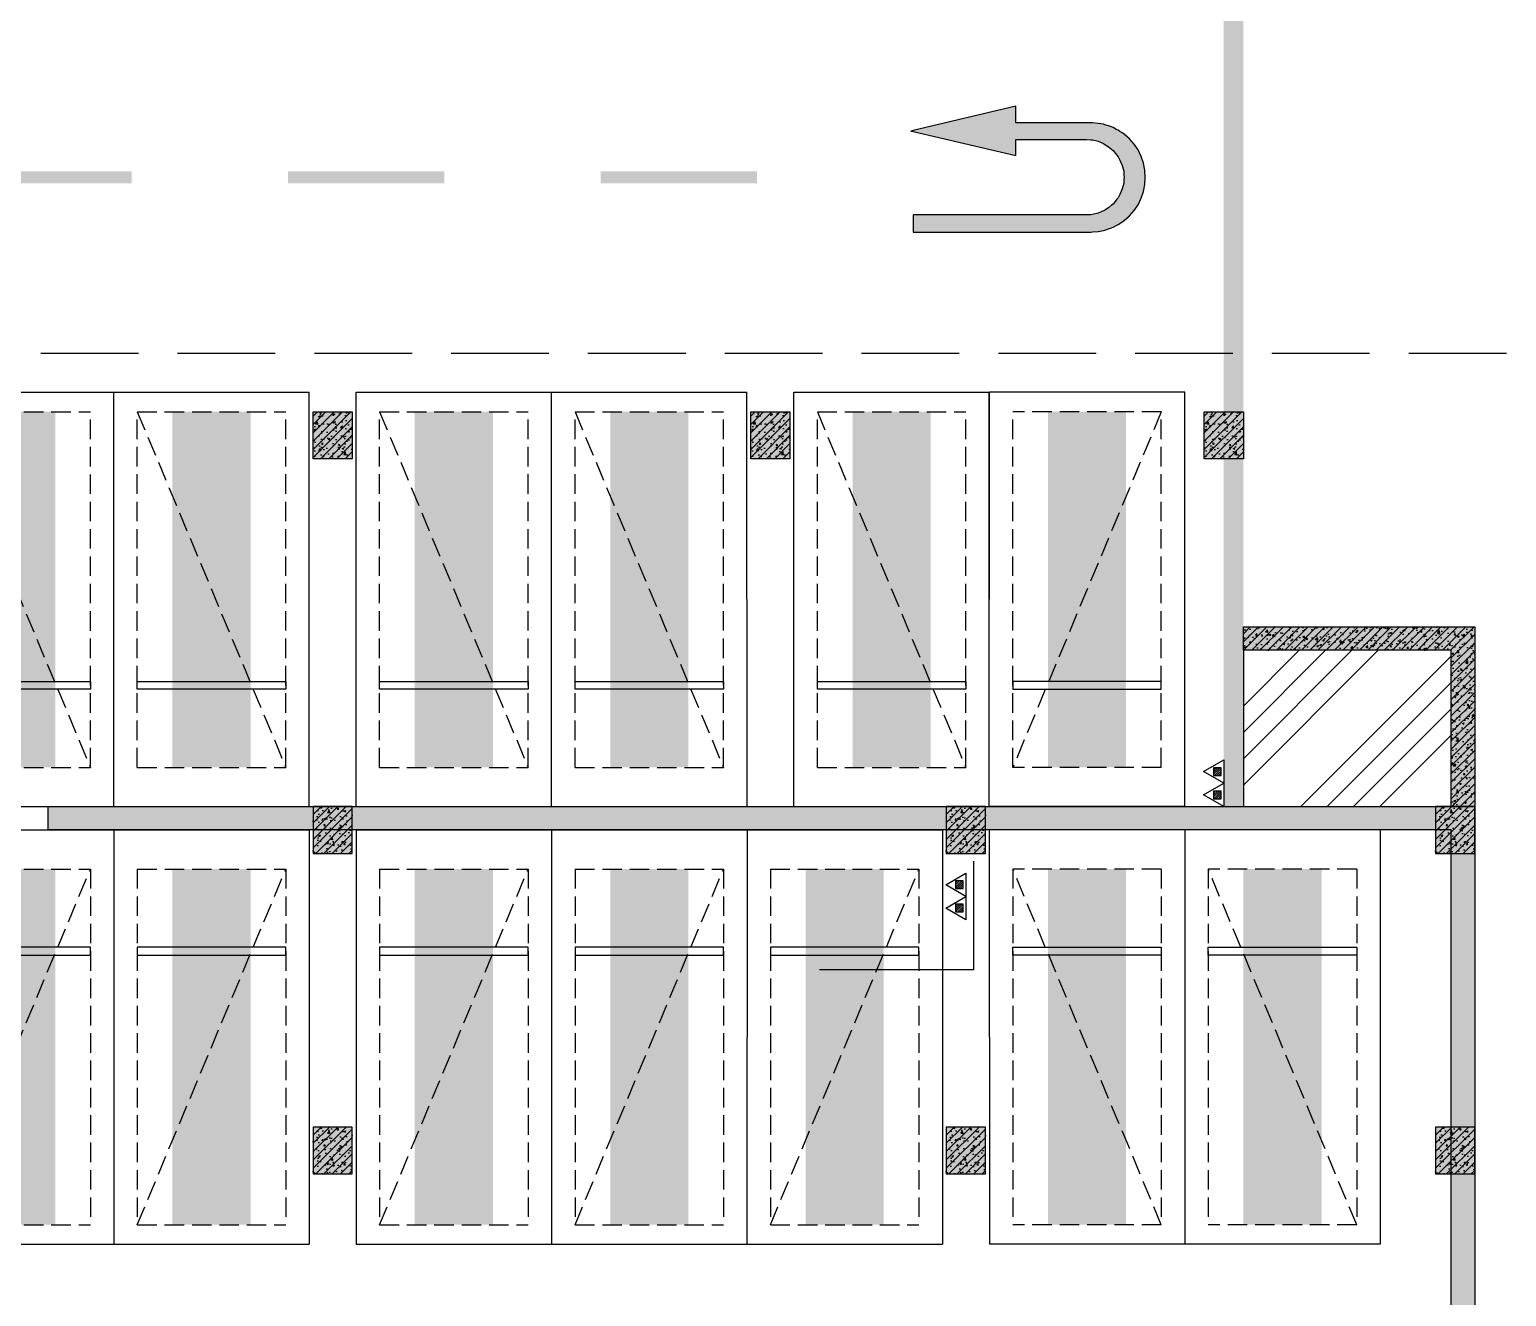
# Model space of a CAD drawing. Extents: x -1338203 to 1886333, y -783476 to 1038610.
# Drawn here: x 760728 to 779623, y 253462 to 269669 of the extents above; entities that cross this region are included whole.
import ezdxf

# ---------------------------------------------------------------- set-up
doc = ezdxf.new("R2010")
doc.units = 0
doc.header["$LTSCALE"] = 1000
doc.header["$MEASUREMENT"] = 0
doc.linetypes.add('$2$DASH', pattern=[0.35, 0.25, -0.1])
doc.linetypes.add('A-001-平面B2$0$__DASH', pattern=[0.35, 0.25, -0.1])
for name, color, linetype in [('$0$DIM_SYMB', 3, 'Continuous'), ('A-001-人防参照B1$0$PUB_HATCH', 8, 'Continuous'), ('A-001-车位参照B1$0$A-001-车位参照B1$0$0A-P-PKNG-CAR(A)', 43, 'Continuous'), ('A-FIRE', 7, 'Continuous'), ('p-a-regular', 5, 'Continuous'), ('S001地下一墙柱$0$0S-CW-HATCH', 251, 'Continuous'), ('S001地下一墙柱$0$0S-CW-HATCH-UP', 251, 'Continuous'), ('S001地下一墙柱$0$0S-CW-LINE', 72, 'Continuous'), ('S001地下一墙柱$0$S001地下一墙柱$0$0S-CC-LINE', 52, 'Continuous'), ('S001地下一墙柱$0$S001地下一墙柱$0$0S-CW-HATCH', 251, 'Continuous'), ('S001地下一墙柱$0$S001地下一墙柱$0$0S-CW-HATCH-UP', 251, 'Continuous'), ('中心线', 42, 'Continuous'), ('地面指向箭头', 7, 'Continuous'), ('负一层消火栓$0$0P-DIM-FH', 3, 'Continuous'), ('负一层消火栓$0$0P-EQUIP-FH', 7, 'Continuous')]:
    doc.layers.add(name, color=color, linetype=linetype)
doc.layers.add('AAD-A-PROOF', color=30, linetype='Continuous', plot=False)
pattern_1 = [(45, (-766365.37, -306889.07), (-53.0330086, 53.0330086), []), (50, (-766365.37, -306889.07), (215.178055, -18.82564), [22.5, -247.5]), (355, (-766365.37, -306889.07), (-41.6254, 225.65764), [18, -198]), (100.4514, (-766347.44, -306890.64), (173.552815, 206.83186), [19.122057, -210.342634]), (46.1842, (-766365.37, -306829.07), (320.172315, -49.655704), [33.75, -371.25]), (96.6356, (-766338.7, -306833.2), (280.39881, 292.23536), [28.68309, -315.5139]), (351.1842, (-766365.37, -306829.07), (280.39858, 292.23558), [27, -297]), (21, (-766335.37, -306844.07), (179.072116, -120.785667), [22.5, -247.5]), (326, (-766335.37, -306844.07), (72.9946, 217.545014), [18, -198]), (71.4514, (-766320.44, -306854.14), (252.06679, 96.75915), [19.122057, -210.342634]), (37.5, (-766365.37, -306889.07), (3.6479566, 99.868156), [0, -195.6, 0, -201, 0, -198.75]), (7.5, (-766365.37, -306889.07), (78.920861, 118.323514), [0, -114.6, 0, -191.1, 0, -75.75]), (327.5, (-766432.27, -306889.07), (160.146731, -6.7664615), [0, -75, 0, -234, 0, -310.5]), (317.5, (-766462.27, -306889.07), (174.95585, 30.031495), [0, -97.5, 0, -155.4, 0, -220.5])]

# ---------------------------------------------------------------- blocks, each defined once
blk = doc.blocks.new('A-001-人防参照B1')
at = {"layer": 'A-001-人防参照B1$0$PUB_HATCH'}
h = blk.add_hatch(dxfattribs=at)
h.set_pattern_fill('ANSI34', color=256, scale=150)
h.set_pattern_definition([(45, (0, 0), (-1010.28, 1010.28), []), (45, (336.8, 0), (-1010.28, 1010.28), []), (45, (673.5, 0), (-1010.28, 1010.28), []), (45, (1010.3, 0), (-1010.28, 1010.28), [])])
h.paths.add_polyline_path([(9891, -47160), (12551, -47160), (12551, -45160), (9891, -45160)])
blk.add_lwpolyline([(9891, -47160), (12551, -47160), (12551, -45160), (9891, -45160)], close=True, dxfattribs=at)
blk = doc.blocks.new('S001地下一墙柱')
at = {"layer": 'S001地下一墙柱$0$0S-CW-HATCH'}
h = blk.add_hatch(color=256, dxfattribs=at)
h.dxf.hatch_style = 1
h.paths.add_polyline_path([(-5249, -24240), (-5249, -30760), (8911, -30760), (9891, -32690), (9891, -47160), (9641, -47160), (9641, -32750), (8757, -31010), (-5549, -31010), (-5549, -24240)])
at = {"layer": 'S001地下一墙柱$0$0S-CW-HATCH', "ltscale": 0.002}
h = blk.add_hatch(color=256, dxfattribs=at)
h.dxf.hatch_style = 1
h.paths.add_polyline_path([(9891, -45160), (9891, -44860), (12851, -44860), (12851, -47160), (12551, -47160), (12551, -45160)])
h = blk.add_hatch(color=256, dxfattribs=at)
h.dxf.hatch_style = 1
h.paths.add_polyline_path([(-5399, -47160), (12851, -47160), (12851, -61190), (12551, -61190), (12551, -47460), (-5399, -47460)])
at = {"layer": 'S001地下一墙柱$0$0S-CW-HATCH-UP'}
h = blk.add_hatch(dxfattribs=at)
h.set_pattern_fill('钢筋混凝土', color=256, scale=30)
h.set_pattern_definition([(45, (-10063346.234, -927327.99), (-53.0330086, 53.0330086), []), (50, (-10063346.23, -927327.99), (215.1780548, -18.8256405), [22.5, -247.5]), (355, (-10063346.23, -927327.99), (-41.6254, 225.65764), [18, -198]), (100.4514, (-10063328.3, -927329.56), (173.5528145, 206.8318626), [19.122057, -210.3426336]), (46.1842, (-10063346.23, -927267.99), (320.1723146, -49.655704), [33.75, -371.25]), (96.6356, (-10063319.55, -927272.12), (280.398812, 292.235361), [28.683086, -315.5139]), (351.1842, (-10063346.23, -927268), (280.398584, 292.23558), [27, -297]), (21, (-10063316.23, -927282.99), (179.0721156, -120.7856672), [22.5, -247.5]), (326, (-10063316.23, -927282.99), (72.9945996, 217.5450135), [18, -198]), (71.4514, (-10063301.31, -927293.05), (252.0667886, 96.759149), [19.122057, -210.3426336]), (37.5, (-10063346.234, -927327.99), (3.6479566, 99.86815615), [0, -195.6, 0, -201, 0, -198.75]), (7.5, (-10063346.23, -927327.99), (78.9208612, 118.3235136), [0, -114.6, 0, -191.1, 0, -75.75]), (327.5, (-10063413.13, -927327.99), (160.14673085, -6.7664615), [0, -75, 0, -234, 0, -310.5]), (317.5, (-10063443.13, -927327.99), (174.9558508, 30.0314947), [0, -97.5, 0, -155.4, 0, -220.5])])
h.paths.add_polyline_path([(-5249, -24240), (-5249, -30760), (8911, -30760), (9891, -32690), (9891, -47160), (9641, -47160), (9641, -32750), (8757, -31010), (-5549, -31010), (-5549, -24240)])
at = {"layer": 'S001地下一墙柱$0$0S-CW-HATCH-UP', "ltscale": 0.002}
h = blk.add_hatch(dxfattribs=at)
h.set_pattern_fill('钢筋混凝土', color=256, scale=30)
h.set_pattern_definition(pattern_1)
h.paths.add_polyline_path([(9891, -45160), (9891, -44860), (12851, -44860), (12851, -47160), (12551, -47160), (12551, -45160)])
h = blk.add_hatch(dxfattribs=at)
h.set_pattern_fill('钢筋混凝土', color=256, scale=30)
h.set_pattern_definition(pattern_1)
h.paths.add_polyline_path([(-5399, -47160), (12851, -47160), (12851, -61190), (12551, -61190), (12551, -47460), (-5399, -47460)])
at = {"layer": 'S001地下一墙柱$0$S001地下一墙柱$0$0S-CW-HATCH'}
h = blk.add_hatch(color=256, dxfattribs=at)
h.dxf.hatch_style = 1
h.paths.add_polyline_path([(-1509, -42710), (-2009, -42710), (-2009, -42110), (-1509, -42110)])
h = blk.add_hatch(color=256, dxfattribs=at)
h.dxf.hatch_style = 1
h.paths.add_polyline_path([(4091, -42710), (3591, -42710), (3591, -42110), (4091, -42110)])
h = blk.add_hatch(color=256, dxfattribs=at)
h.dxf.hatch_style = 1
h.paths.add_polyline_path([(9891, -42710), (9391, -42710), (9391, -42110), (9891, -42110)])
h = blk.add_hatch(color=256, dxfattribs=at)
h.dxf.hatch_style = 1
h.paths.add_polyline_path([(-1509, -47160), (-2009, -47160), (-2009, -47760), (-1509, -47760)])
h = blk.add_hatch(color=256, dxfattribs=at)
h.dxf.hatch_style = 1
h.paths.add_polyline_path([(6591, -47160), (6091, -47160), (6091, -47760), (6591, -47760)])
h = blk.add_hatch(color=256, dxfattribs=at)
h.dxf.hatch_style = 1
h.paths.add_polyline_path([(12851, -47160), (12351, -47160), (12351, -47760), (12851, -47760)])
h = blk.add_hatch(color=256, dxfattribs=at)
h.dxf.hatch_style = 1
h.paths.add_polyline_path([(-1509, -51260), (-2009, -51260), (-2009, -51860), (-1509, -51860)])
h = blk.add_hatch(color=256, dxfattribs=at)
h.dxf.hatch_style = 1
h.paths.add_polyline_path([(6591, -51260), (6091, -51260), (6091, -51860), (6591, -51860)])
h = blk.add_hatch(color=256, dxfattribs=at)
h.dxf.hatch_style = 1
h.paths.add_polyline_path([(12851, -51260), (12351, -51260), (12351, -51860), (12851, -51860)])
at = {"layer": 'S001地下一墙柱$0$S001地下一墙柱$0$0S-CW-HATCH-UP'}
h = blk.add_hatch(dxfattribs=at)
h.set_pattern_fill('钢筋混凝土', color=256, scale=30)
h.set_pattern_definition([(45, (30801.965, -42658.27), (-53.03301, 53.03301), []), (50, (30801.97, -42658.27), (215.1781, -18.8256), [22.5, -247.5]), (355, (30801.97, -42658.27), (-41.6254, 225.6576), [18, -198]), (100.4514, (30819.9, -42659.84), (173.5528, 206.8319), [19.122, -210.3426]), (46.1842, (30801.97, -42598.27), (320.1723, -49.6557), [33.75, -371.25]), (96.6356, (30828.65, -42602.4), (280.3988, 292.2354), [28.683, -315.514]), (351.1842, (30801.97, -42598.27), (280.3986, 292.2356), [27, -297]), (21, (30831.97, -42613.27), (179.0721, -120.7857), [22.5, -247.5]), (326, (30831.97, -42613.27), (72.9946, 217.545), [18, -198]), (71.4514, (30846.89, -42623.34), (252.0668, 96.7591), [19.122, -210.3426]), (37.5, (30801.965, -42658.27), (3.64796, 99.86816), [0, -195.6, 0, -201, 0, -198.75]), (7.5, (30801.97, -42658.27), (78.92086, 118.3235), [0, -114.6, 0, -191.1, 0, -75.75]), (327.5, (30735.065, -42658.27), (160.14673, -6.76646), [0, -75, 0, -234, 0, -310.5]), (317.5, (30705.07, -42658.27), (174.95585, 30.0315), [0, -97.5, 0, -155.4, 0, -220.5])])
h.paths.add_polyline_path([(-1509, -42710), (-2009, -42710), (-2009, -42110), (-1509, -42110)])
h = blk.add_hatch(dxfattribs=at)
h.set_pattern_fill('钢筋混凝土', color=256, scale=30)
h.set_pattern_definition([(45, (36401.965, -42658.27), (-53.03301, 53.03301), []), (50, (36401.97, -42658.27), (215.1781, -18.8256), [22.5, -247.5]), (355, (36401.97, -42658.27), (-41.6254, 225.6576), [18, -198]), (100.4514, (36419.9, -42659.84), (173.5528, 206.8319), [19.122, -210.3426]), (46.1842, (36401.97, -42598.27), (320.1723, -49.6557), [33.75, -371.25]), (96.6356, (36428.65, -42602.4), (280.3988, 292.2354), [28.683, -315.514]), (351.1842, (36401.97, -42598.27), (280.3986, 292.2356), [27, -297]), (21, (36431.97, -42613.27), (179.0721, -120.7857), [22.5, -247.5]), (326, (36431.97, -42613.27), (72.9946, 217.545), [18, -198]), (71.4514, (36446.89, -42623.34), (252.0668, 96.7591), [19.122, -210.3426]), (37.5, (36401.965, -42658.27), (3.64796, 99.86816), [0, -195.6, 0, -201, 0, -198.75]), (7.5, (36401.97, -42658.27), (78.92086, 118.3235), [0, -114.6, 0, -191.1, 0, -75.75]), (327.5, (36335.065, -42658.27), (160.14673, -6.76646), [0, -75, 0, -234, 0, -310.5]), (317.5, (36305.07, -42658.27), (174.95585, 30.0315), [0, -97.5, 0, -155.4, 0, -220.5])])
h.paths.add_polyline_path([(4091, -42710), (3591, -42710), (3591, -42110), (4091, -42110)])
h = blk.add_hatch(dxfattribs=at)
h.set_pattern_fill('钢筋混凝土', color=256, scale=30)
h.set_pattern_definition([(45, (42201.965, -42658.27), (-53.03301, 53.03301), []), (50, (42201.97, -42658.27), (215.1781, -18.8256), [22.5, -247.5]), (355, (42201.97, -42658.27), (-41.6254, 225.6576), [18, -198]), (100.4514, (42219.9, -42659.84), (173.5528, 206.8319), [19.122, -210.3426]), (46.1842, (42201.97, -42598.27), (320.1723, -49.6557), [33.75, -371.25]), (96.6356, (42228.65, -42602.4), (280.3988, 292.2354), [28.683, -315.514]), (351.1842, (42201.97, -42598.27), (280.3986, 292.2356), [27, -297]), (21, (42231.97, -42613.27), (179.0721, -120.7857), [22.5, -247.5]), (326, (42231.97, -42613.27), (72.9946, 217.545), [18, -198]), (71.4514, (42246.89, -42623.34), (252.0668, 96.7591), [19.122, -210.3426]), (37.5, (42201.965, -42658.27), (3.64796, 99.86816), [0, -195.6, 0, -201, 0, -198.75]), (7.5, (42201.97, -42658.27), (78.92086, 118.3235), [0, -114.6, 0, -191.1, 0, -75.75]), (327.5, (42135.065, -42658.27), (160.14673, -6.76646), [0, -75, 0, -234, 0, -310.5]), (317.5, (42105.07, -42658.27), (174.95585, 30.0315), [0, -97.5, 0, -155.4, 0, -220.5])])
h.paths.add_polyline_path([(9891, -42710), (9391, -42710), (9391, -42110), (9891, -42110)])
h = blk.add_hatch(dxfattribs=at)
h.set_pattern_fill('钢筋混凝土', color=256, scale=30)
h.set_pattern_definition([(45, (30801.965, -38208.28), (-53.03301, 53.03301), []), (50, (30801.97, -38208.28), (215.1781, -18.8256), [22.5, -247.5]), (355, (30801.97, -38208.28), (-41.6254, 225.6576), [18, -198]), (100.4514, (30819.9, -38209.85), (173.5528, 206.8319), [19.122, -210.3426]), (46.1842, (30801.97, -38148.28), (320.1723, -49.6557), [33.75, -371.25]), (96.6356, (30828.65, -38152.42), (280.3988, 292.2354), [28.683, -315.514]), (351.1842, (30801.97, -38148.28), (280.3986, 292.2356), [27, -297]), (21, (30831.97, -38163.28), (179.0721, -120.7857), [22.5, -247.5]), (326, (30831.97, -38163.28), (72.9946, 217.545), [18, -198]), (71.4514, (30846.89, -38173.35), (252.0668, 96.7591), [19.122, -210.3426]), (37.5, (30801.965, -38208.28), (3.64796, 99.86816), [0, -195.6, 0, -201, 0, -198.75]), (7.5, (30801.97, -38208.28), (78.92086, 118.3235), [0, -114.6, 0, -191.1, 0, -75.75]), (327.5, (30735.065, -38208.28), (160.14673, -6.76646), [0, -75, 0, -234, 0, -310.5]), (317.5, (30705.07, -38208.28), (174.95585, 30.0315), [0, -97.5, 0, -155.4, 0, -220.5])])
h.paths.add_polyline_path([(-1509, -47160), (-2009, -47160), (-2009, -47760), (-1509, -47760)])
h = blk.add_hatch(dxfattribs=at)
h.set_pattern_fill('钢筋混凝土', color=256, scale=30)
h.set_pattern_definition([(45, (38901.965, -38208.28), (-53.03301, 53.03301), []), (50, (38901.97, -38208.28), (215.1781, -18.8256), [22.5, -247.5]), (355, (38901.97, -38208.28), (-41.6254, 225.6576), [18, -198]), (100.4514, (38919.9, -38209.85), (173.5528, 206.8319), [19.122, -210.3426]), (46.1842, (38901.97, -38148.28), (320.1723, -49.6557), [33.75, -371.25]), (96.6356, (38928.65, -38152.42), (280.3988, 292.2354), [28.683, -315.514]), (351.1842, (38901.97, -38148.28), (280.3986, 292.2356), [27, -297]), (21, (38931.97, -38163.28), (179.0721, -120.7857), [22.5, -247.5]), (326, (38931.97, -38163.28), (72.9946, 217.545), [18, -198]), (71.4514, (38946.89, -38173.35), (252.0668, 96.7591), [19.122, -210.3426]), (37.5, (38901.965, -38208.28), (3.64796, 99.86816), [0, -195.6, 0, -201, 0, -198.75]), (7.5, (38901.97, -38208.28), (78.92086, 118.3235), [0, -114.6, 0, -191.1, 0, -75.75]), (327.5, (38835.065, -38208.28), (160.14673, -6.76646), [0, -75, 0, -234, 0, -310.5]), (317.5, (38805.07, -38208.28), (174.95585, 30.0315), [0, -97.5, 0, -155.4, 0, -220.5])])
h.paths.add_polyline_path([(6591, -47160), (6091, -47160), (6091, -47760), (6591, -47760)])
h = blk.add_hatch(dxfattribs=at)
h.set_pattern_fill('钢筋混凝土', color=256, scale=30)
h.set_pattern_definition([(45, (45161.965, -38208.28), (-53.03301, 53.03301), []), (50, (45161.96, -38208.28), (215.1781, -18.8256), [22.5, -247.5]), (355, (45161.96, -38208.28), (-41.6254, 225.6576), [18, -198]), (100.4514, (45179.9, -38209.85), (173.5528, 206.8319), [19.122, -210.3426]), (46.1842, (45161.96, -38148.28), (320.1723, -49.6557), [33.75, -371.25]), (96.6356, (45188.65, -38152.42), (280.3988, 292.2354), [28.683, -315.514]), (351.1842, (45161.96, -38148.28), (280.3986, 292.2356), [27, -297]), (21, (45191.96, -38163.28), (179.0721, -120.7857), [22.5, -247.5]), (326, (45191.96, -38163.28), (72.9946, 217.545), [18, -198]), (71.4514, (45206.89, -38173.35), (252.0668, 96.7591), [19.122, -210.3426]), (37.5, (45161.965, -38208.28), (3.64796, 99.86816), [0, -195.6, 0, -201, 0, -198.75]), (7.5, (45161.96, -38208.28), (78.92086, 118.3235), [0, -114.6, 0, -191.1, 0, -75.75]), (327.5, (45095.065, -38208.28), (160.14673, -6.76646), [0, -75, 0, -234, 0, -310.5]), (317.5, (45065.06, -38208.28), (174.95585, 30.0315), [0, -97.5, 0, -155.4, 0, -220.5])])
h.paths.add_polyline_path([(12851, -47160), (12351, -47160), (12351, -47760), (12851, -47760)])
h = blk.add_hatch(dxfattribs=at)
h.set_pattern_fill('钢筋混凝土', color=256, scale=30)
h.set_pattern_definition([(45, (30801.965, -42308.27), (-53.03301, 53.03301), []), (50, (30801.97, -42308.27), (215.1781, -18.8256), [22.5, -247.5]), (355, (30801.97, -42308.27), (-41.6254, 225.6576), [18, -198]), (100.4514, (30819.9, -42309.84), (173.5528, 206.8319), [19.122, -210.3426]), (46.1842, (30801.97, -42248.27), (320.1723, -49.6557), [33.75, -371.25]), (96.6356, (30828.65, -42252.4), (280.3988, 292.2354), [28.683, -315.514]), (351.1842, (30801.97, -42248.27), (280.3986, 292.2356), [27, -297]), (21, (30831.97, -42263.27), (179.0721, -120.7857), [22.5, -247.5]), (326, (30831.97, -42263.27), (72.9946, 217.545), [18, -198]), (71.4514, (30846.89, -42273.34), (252.0668, 96.7591), [19.122, -210.3426]), (37.5, (30801.965, -42308.27), (3.64796, 99.86816), [0, -195.6, 0, -201, 0, -198.75]), (7.5, (30801.97, -42308.27), (78.92086, 118.3235), [0, -114.6, 0, -191.1, 0, -75.75]), (327.5, (30735.065, -42308.27), (160.14673, -6.76646), [0, -75, 0, -234, 0, -310.5]), (317.5, (30705.07, -42308.27), (174.95585, 30.0315), [0, -97.5, 0, -155.4, 0, -220.5])])
h.paths.add_polyline_path([(-1509, -51260), (-2009, -51260), (-2009, -51860), (-1509, -51860)])
h = blk.add_hatch(dxfattribs=at)
h.set_pattern_fill('钢筋混凝土', color=256, scale=30)
h.set_pattern_definition([(45, (38901.965, -42308.27), (-53.03301, 53.03301), []), (50, (38901.97, -42308.27), (215.1781, -18.8256), [22.5, -247.5]), (355, (38901.97, -42308.27), (-41.6254, 225.6576), [18, -198]), (100.4514, (38919.9, -42309.84), (173.5528, 206.8319), [19.122, -210.3426]), (46.1842, (38901.97, -42248.27), (320.1723, -49.6557), [33.75, -371.25]), (96.6356, (38928.65, -42252.4), (280.3988, 292.2354), [28.683, -315.514]), (351.1842, (38901.97, -42248.27), (280.3986, 292.2356), [27, -297]), (21, (38931.97, -42263.27), (179.0721, -120.7857), [22.5, -247.5]), (326, (38931.97, -42263.27), (72.9946, 217.545), [18, -198]), (71.4514, (38946.89, -42273.34), (252.0668, 96.7591), [19.122, -210.3426]), (37.5, (38901.965, -42308.27), (3.64796, 99.86816), [0, -195.6, 0, -201, 0, -198.75]), (7.5, (38901.97, -42308.27), (78.92086, 118.3235), [0, -114.6, 0, -191.1, 0, -75.75]), (327.5, (38835.065, -42308.27), (160.14673, -6.76646), [0, -75, 0, -234, 0, -310.5]), (317.5, (38805.07, -42308.27), (174.95585, 30.0315), [0, -97.5, 0, -155.4, 0, -220.5])])
h.paths.add_polyline_path([(6591, -51260), (6091, -51260), (6091, -51860), (6591, -51860)])
h = blk.add_hatch(dxfattribs=at)
h.set_pattern_fill('钢筋混凝土', color=256, scale=30)
h.set_pattern_definition([(45, (45161.965, -42308.27), (-53.03301, 53.03301), []), (50, (45161.96, -42308.27), (215.1781, -18.8256), [22.5, -247.5]), (355, (45161.96, -42308.27), (-41.6254, 225.6576), [18, -198]), (100.4514, (45179.9, -42309.84), (173.5528, 206.8319), [19.122, -210.3426]), (46.1842, (45161.96, -42248.27), (320.1723, -49.6557), [33.75, -371.25]), (96.6356, (45188.65, -42252.4), (280.3988, 292.2354), [28.683, -315.514]), (351.1842, (45161.96, -42248.27), (280.3986, 292.2356), [27, -297]), (21, (45191.96, -42263.27), (179.0721, -120.7857), [22.5, -247.5]), (326, (45191.96, -42263.27), (72.9946, 217.545), [18, -198]), (71.4514, (45206.89, -42273.34), (252.0668, 96.7591), [19.122, -210.3426]), (37.5, (45161.965, -42308.27), (3.64796, 99.86816), [0, -195.6, 0, -201, 0, -198.75]), (7.5, (45161.96, -42308.27), (78.92086, 118.3235), [0, -114.6, 0, -191.1, 0, -75.75]), (327.5, (45095.065, -42308.27), (160.14673, -6.76646), [0, -75, 0, -234, 0, -310.5]), (317.5, (45065.06, -42308.27), (174.95585, 30.0315), [0, -97.5, 0, -155.4, 0, -220.5])])
h.paths.add_polyline_path([(12851, -51260), (12351, -51260), (12351, -51860), (12851, -51860)])
at = {"layer": 'S001地下一墙柱$0$0S-CW-LINE', "const_width": 0.18, "flags": 128}
blk.add_lwpolyline([(-5249, -24240), (-5249, -30760), (8911, -30760), (9891, -32690), (9891, -47160), (9641, -47160), (9641, -32750), (8757, -31010), (-5549, -31010), (-5549, -24240)], close=True, dxfattribs=at)
at = {"layer": 'S001地下一墙柱$0$0S-CW-LINE', "ltscale": 0.002}
for points in [[(9891, -45160), (9891, -44860), (12851, -44860), (12851, -47160), (12551, -47160), (12551, -45160)], [(-5399, -47160), (12851, -47160), (12851, -61190), (12551, -61190), (12551, -47460), (-5399, -47460)]]:
    blk.add_lwpolyline(points, close=True, dxfattribs=at)
at = {"layer": 'S001地下一墙柱$0$S001地下一墙柱$0$0S-CC-LINE'}
for points in [[(-1509, -42710), (-2009, -42710), (-2009, -42110), (-1509, -42110)], [(4091, -42710), (3591, -42710), (3591, -42110), (4091, -42110)], [(9891, -42710), (9391, -42710), (9391, -42110), (9891, -42110)], [(-1509, -47160), (-2009, -47160), (-2009, -47760), (-1509, -47760)], [(6591, -47160), (6091, -47160), (6091, -47760), (6591, -47760)], [(12851, -47160), (12351, -47160), (12351, -47760), (12851, -47760)], [(-1509, -51260), (-2009, -51260), (-2009, -51860), (-1509, -51860)], [(6591, -51260), (6091, -51260), (6091, -51860), (6591, -51860)], [(12851, -51260), (12351, -51260), (12351, -51860), (12851, -51860)]]:
    blk.add_lwpolyline(points, close=True, dxfattribs=at)
blk = doc.blocks.new('负一层消火栓$0$$TwtSys$00000546')
h = blk.add_hatch()
h.set_pattern_fill('ANSI31', color=256, scale=200, style=0)
h.set_pattern_definition([(45, (-38543.802, -6670.83), (-17.67767, 17.67767), [])])
h.paths.add_polyline_path([(-65, 174), (65, 174), (65, 44), (-65, 44)])
for points in [[(0, 344), (-198, 0), (198, 0)], [(-65, 174), (65, 174), (65, 44), (-65, 44)]]:
    blk.add_lwpolyline(points, close=True)
blk = doc.blocks.new('负一层消火栓')
at = {"layer": '负一层消火栓$0$0P-DIM-FH'}
for p, q in [((6441, -47860, 800), (6441, -49248, 800)), ((6441, -49248, 800), (4467, -49248, 800))]:
    blk.add_line(p, q, dxfattribs=at)
at = {"layer": '负一层消火栓$0$0P-EQUIP-FH', "xscale": -0.7500000000000013, "yscale": 0.7500000000000013, "zscale": 0.75, "rotation": 90}
for p in [(9641, -46713), (9641, -47011), (6341, -48161, 800), (6341, -48459, 800)]:
    blk.add_blockref('负一层消火栓$0$$TwtSys$00000546', p, dxfattribs=at)
blk = doc.blocks.new('剖面位置')
at = {"layer": '$0$DIM_SYMB', "linetype": '$2$DASH', "ltscale": 5}
blk.add_lwpolyline([(13257, -41366), (-263305, -41366)], dxfattribs=at)
blk.add_lwpolyline([(13257, -41366), (-263305, -41366)], dxfattribs=at)
blk = doc.blocks.new('JTDT')
at = {"layer": 'A-FIRE'}
h = blk.add_hatch(color=251, dxfattribs=at)
h.dxf.hatch_style = 1
h.paths.add_polyline_path([(189165, 82916), (189162, 82988), (189159, 82988), (189147, 83060), (189144, 83075), (189126, 83123), (189114, 83162), (189105, 83180), (189081, 83230), (189072, 83245), (189057, 83269), (189036, 83299), (189024, 83317), (189021, 83320), (189021, 83323), (188961, 83389), (188893, 83449), (188818, 83500), (188734, 83542), (188650, 83571), (188561, 83586), (188468, 83592), (188378, 83586), (188288, 83571), (188202, 83542), (188118, 83500), (188043, 83449), (187974, 83389), (187915, 83323), (187915, 83320), (187912, 83317), (187900, 83299), (187882, 83269), (187864, 83245), (187858, 83230), (187831, 83180), (187822, 83162), (187810, 83123), (187795, 83075), (187789, 83060), (187777, 82988), (187771, 82916), (187771, 82895), (187771, 82839), (187771, 81938), (187559, 81938), (187559, 81935), (187867, 80625), (187876, 80592), (187882, 80625), (188190, 81935), (187983, 81935), (187983, 81938), (187983, 82839), (187986, 82895), (187989, 82916), (188007, 82988), (188037, 83060), (188046, 83075), (188076, 83123), (188109, 83162), (188124, 83180), (188184, 83230), (188205, 83245), (188247, 83269), (188318, 83299), (188390, 83317), (188441, 83320), (188468, 83323), (188492, 83320), (188543, 83317), (188615, 83299), (188686, 83269), (188728, 83245), (188749, 83230), (188809, 83180), (188824, 83162), (188857, 83123), (188887, 83075), (188896, 83060), (188926, 82988), (188944, 82916), (188947, 82895), (188949, 82839), (188949, 80625), (189168, 80625), (189168, 82839), (189168, 82895)])
at = {"layer": '地面指向箭头', "color": 251, "linetype": 'Continuous'}
blk.add_lwpolyline([(189165, 82916), (189162, 82988), (189159, 82988), (189147, 83060), (189144, 83075), (189126, 83123), (189114, 83162), (189105, 83180), (189081, 83230), (189072, 83245), (189057, 83269), (189036, 83299), (189024, 83317), (189021, 83320), (189021, 83323), (188961, 83389), (188893, 83449), (188818, 83500), (188734, 83542), (188650, 83571), (188561, 83586), (188468, 83592), (188378, 83586), (188288, 83571), (188202, 83542), (188118, 83500), (188043, 83449), (187974, 83389), (187915, 83323), (187915, 83320), (187912, 83317), (187900, 83299), (187882, 83269), (187864, 83245), (187858, 83230), (187831, 83180), (187822, 83162), (187810, 83123), (187795, 83075), (187789, 83060), (187777, 82988), (187771, 82916), (187771, 82895), (187771, 82839), (187771, 81938), (187559, 81938), (187559, 81935), (187867, 80625), (187876, 80592), (187882, 80625), (188190, 81935), (187983, 81935), (187983, 81938), (187983, 82839), (187986, 82895), (187989, 82916), (188007, 82988), (188037, 83060), (188046, 83075), (188076, 83123), (188109, 83162), (188124, 83180), (188184, 83230), (188205, 83245), (188247, 83269), (188318, 83299), (188390, 83317), (188441, 83320), (188468, 83323), (188492, 83320), (188543, 83317), (188615, 83299), (188686, 83269), (188728, 83245), (188749, 83230), (188809, 83180), (188824, 83162), (188857, 83123), (188887, 83075), (188896, 83060), (188926, 82988), (188944, 82916), (188947, 82895), (188949, 82839), (188949, 80625), (189168, 80625), (189168, 82839), (189168, 82895), (189165, 82916)], dxfattribs=at)
blk = doc.blocks.new('A$C9cb663f1')
at = {"layer": '中心线', "color": 251, "const_width": 150}
for points in [[(347388, -93983), (349388, -93983)], [(351388, -93983), (353388, -93983)], [(355388, -93983), (357388, -93983)]]:
    blk.add_lwpolyline(points, dxfattribs=at)
at = {"layer": '地面指向箭头', "color": 251, "rotation": 270}
blk.add_blockref('JTDT', (278763, 94485), dxfattribs=at)
blk = doc.blocks.new('A-001-车位参照B1$0$A-001-车位参照B1$0$A-001-车位参照B1$0$ddd')
for p, q in [((0, 2500), (5300, 2500)), ((0, 2500), (0, 0)), ((5300, 2500), (5300, 0)), ((0, 0), (5300, 0))]:
    blk.add_line(p, q)
at = {"linetype": 'A-001-平面B2$0$__DASH'}
for p, q in [((500, 2200), (500, 300)), ((500, 2200), (5050, 2200)), ((5050, 2200), (5050, 300)), ((500, 300), (5050, 300))]:
    blk.add_line(p, q, dxfattribs=at)
blk.add_lwpolyline([(5050, 2200), (500, 300)], dxfattribs=at)
blk.add_lwpolyline([(1500, 300), (1500, 2200), (1600, 2200), (1600, 300)], close=True)
at = {"layer": 'p-a-regular', "ltscale": 0.002, "const_width": 1000}
blk.add_lwpolyline([(500, 1250), (5050, 1250)], dxfattribs=at)

msp = doc.modelspace()

# ---------------------------------------------------------------- block references
at = {"ltscale": 0.002}
for name, p in [('S001地下一墙柱', (766365.4, 306889.1)), ('负一层消火栓', (766365.4, 306889.1)), ('A$C9cb663f1', (412646.2, 361761.3))]:
    msp.add_blockref(name, p, dxfattribs=at)
msp.add_blockref('A-001-人防参照B1', (766365.4, 306889.1))
at = {"layer": 'A-001-车位参照B1$0$A-001-车位参照B1$0$0A-P-PKNG-CAR(A)', "linetype": 'Continuous'}
for p, rotation in [((761806.7, 259729), 90.00272354060814), ((764306.7, 259729.1), 90.00272354060814), ((767406.7, 259729.1), 90.00272354060814), ((769906.7, 259729.1), 90.00272354060814), ((773006.7, 259729.1), 90.00272354060814), ((773006.7, 259429.1), 270.0027235406079), ((775506.7, 259429.1), 270.0027235406079)]:
    msp.add_blockref('A-001-车位参照B1$0$A-001-车位参照B1$0$A-001-车位参照B1$0$ddd', p, dxfattribs=dict(at, rotation=rotation))
at = {"layer": 'A-001-车位参照B1$0$A-001-车位参照B1$0$0A-P-PKNG-CAR(A)', "linetype": 'Continuous', "xscale": -1}
for p, rotation in [((773006.7, 259729.1), 269.997276459392), ((761806.7, 259429.2), 89.99727645939184), ((764306.7, 259429.1), 89.99727645939184), ((767406.7, 259429.1), 89.99727645939184), ((769906.7, 259429.1), 89.99727645939184), ((772406.7, 259429.1), 89.99727645939184)]:
    msp.add_blockref('A-001-车位参照B1$0$A-001-车位参照B1$0$A-001-车位参照B1$0$ddd', p, dxfattribs=dict(at, rotation=rotation))
at = {"layer": 'AAD-A-PROOF'}
msp.add_blockref('剖面位置', (766365.4, 306889.1), dxfattribs=at)

doc.saveas('drawing.dxf')
